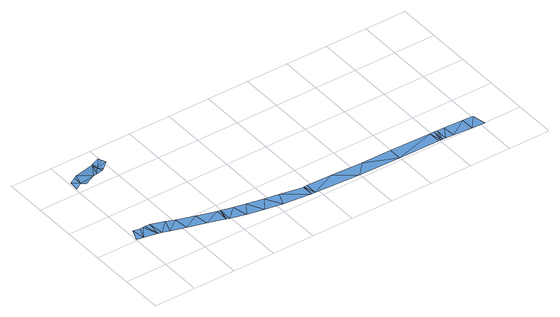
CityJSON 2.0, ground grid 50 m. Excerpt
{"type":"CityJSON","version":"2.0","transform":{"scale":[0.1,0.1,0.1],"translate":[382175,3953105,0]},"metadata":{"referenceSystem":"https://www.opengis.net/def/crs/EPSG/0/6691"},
"CityObjects":{
"waterbody1":{"type":"WaterBody","attributes":{"name":"神田川","class":"1030"},"geometry":[{"type":"MultiSurface","lod":"1","boundaries":[[[0,1,2]],[[3,0,2]],[[4,3,2]],[[4,2,5]],[[6,4,5]],[[7,6,5]],[[7,5,8]],[[9,7,8]],[[9,8,10]],[[11,9,10]],[[11,10,12]],[[13,11,12]],[[13,12,14]],[[15,13,14]],[[15,14,16]],[[17,16,18]],[[17,15,16]],[[17,18,19]],[[20,17,19]],[[20,19,21]],[[22,20,21]],[[22,21,23]],[[24,22,23]],[[24,23,25]],[[26,24,25]],[[26,25,27]],[[28,26,27]],[[29,28,27]],[[29,27,30]],[[31,29,30]],[[32,31,30]],[[32,30,33]],[[34,32,33]],[[34,33,35]],[[36,34,35]],[[36,35,37]],[[38,36,37]],[[38,37,39]],[[38,39,40]],[[41,38,40]],[[41,40,42]],[[43,41,42]],[[43,42,44]],[[45,43,44]],[[45,44,46]],[[47,45,46]],[[47,46,48]],[[49,47,48]],[[49,48,50]]]}]},
"waterbody2":{"type":"WaterBody","attributes":{"name":"妙正寺川","class":"1030"},"geometry":[{"type":"MultiSurface","lod":"1","boundaries":[[[51,52,53]],[[54,53,52]],[[52,55,54]],[[56,55,52]],[[52,57,56]],[[56,58,55]],[[58,56,59]],[[59,60,61]],[[59,61,62]],[[59,62,58]],[[60,63,61]],[[60,64,63]],[[62,65,58]],[[62,66,65]],[[67,68,61]],[[61,63,67]],[[62,69,66]]]}]}
},
"vertices":[
[62,657,2],[7,524,2],[86,508,2],[141,643,2],[177,642,2],[244,476,2],[206,643,2],[264,649,2],[289,463,2],[418,592,2],[369,437,2],[523,551,2],[541,382,2],[729,480,2],[746,320,2],[959,414,2],[950,255,2],[991,404,2],[956,253,2],[988,244,2],[1124,371,2],[1169,198,2],[1266,337,2],[1365,153,2],[1468,302,2],[1574,119,2],[1634,272,2],[1909,84,2],[1910,219,2],[1913,219,2],[1949,80,2],[1954,221,2],[2252,211,2],[2494,52,2],[2634,199,2],[2994,41,2],[2995,192,2],[2997,41,2],[3487,183,2],[3486,31,2],[3517,31,2],[3537,182,2],[3537,30,2],[3572,181,2],[3573,30,2],[3663,178,2],[3670,24,2],[3892,168,2],[3893,12,2],[4013,157,2],[4054,0,2],
[7,1559,10],[65,1574,48],[8,1662,24],[60,1670,53],[86,1683,65],[236,1580,62],[106,1514,66],[337,1746,48],[286,1586,61],[366,1608,59],[352,1675,54],[351,1679,54],[386,1609,74],[368,1605,60],[349,1749,56],[415,1747,99],[441,1647,113],[428,1695,106],[427,1699,105]
]}
